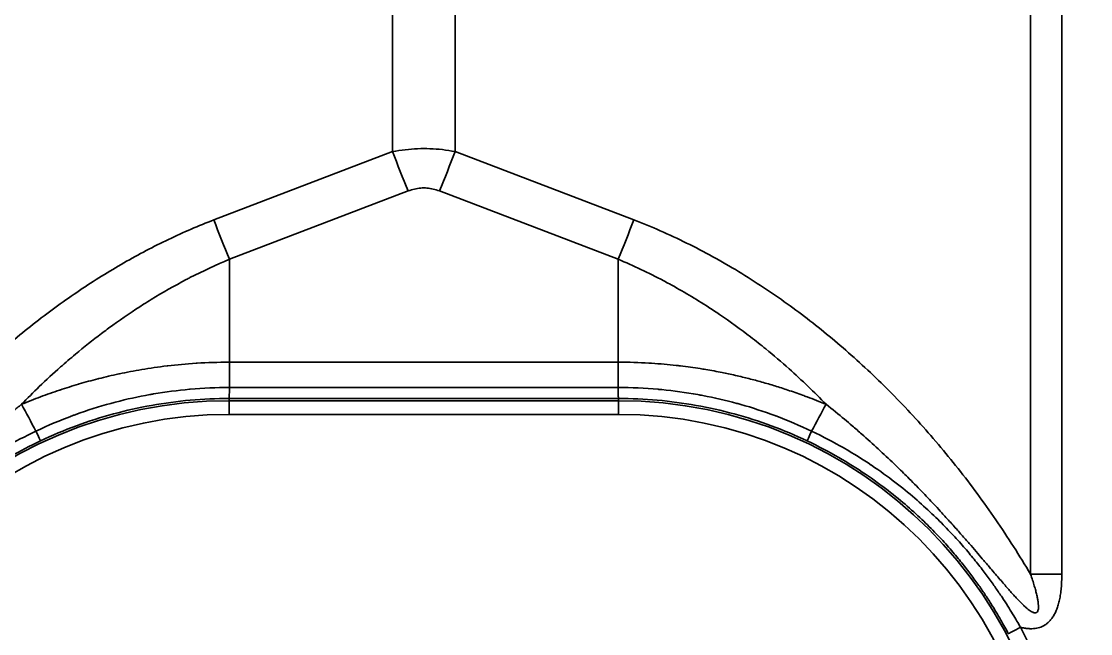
# Model space of a CAD drawing. Header units: millimetres. Extents: x 101 to 3000, y 150 to 4305.
# Drawn here: x 1079.4 to 1118.4, y 3197.66 to 3219.99 of the extents above; entities that cross this region are included whole.
import ezdxf

# ---------------------------------------------------------------- set-up
doc = ezdxf.new("R2010")
doc.units = ezdxf.units.MM
doc.header["$LTSCALE"] = 15
doc.layers.add('Sichtbar schmal (ISO)', color=7, linetype='Continuous', lineweight=35)

msp = doc.modelspace()

# ---------------------------------------------------------------- linework, layer by layer
at = {"layer": 'Sichtbar schmal (ISO)'}
for p, q in [((1116.207, 3199.825), (1116.207, 3370.47)), ((1117.348, 3199.825), (1117.348, 3370.471)), ((1092.934, 3215.24), (1092.934, 3355.045)), ((1095.216, 3215.24), (1095.216, 3355.045)), ((1092.934, 3215.24), (1086.414, 3212.748)), ((1101.736, 3212.748), (1095.216, 3215.24)), ((1093.505, 3213.804), (1086.985, 3211.312)), ((1101.165, 3211.312), (1094.646, 3213.804)), ((1086.985, 3211.312), (1086.985, 3207.559)), ((1101.165, 3211.312), (1101.165, 3207.559)), ((1086.985, 3207.559), (1101.165, 3207.559)), ((1086.985, 3207.559), (1086.985, 3206.635)), ((1101.165, 3207.559), (1101.165, 3206.635)), ((1101.165, 3206.635), (1086.985, 3206.635)), ((1101.175, 3206.235), (1086.975, 3206.235)), ((1086.975, 3206.235), (1086.975, 3206.155)), ((1101.175, 3206.155), (1086.975, 3206.155)), ((1086.975, 3205.655), (1086.975, 3206.155)), ((1101.175, 3206.235), (1101.175, 3206.155)), ((1101.175, 3205.655), (1101.175, 3206.155)), ((1101.175, 3205.655), (1086.975, 3205.655))]:
    msp.add_line(p, q, dxfattribs=at)
for centre, radius, start, end in [((1086.975, 3190.146), 16.009, 90, 270), ((1101.175, 3190.146), 16.009, 270, 90), ((1086.975, 3190.146), 15.509, 90, 270), ((1101.175, 3190.146), 15.509, 270, 90)]:
    msp.add_arc(centre, radius, start, end, dxfattribs=at)
for centre, major_axis, ratio, start_param, end_param in [((1093.505, 3215.266), (1.785, -4.67), 0.108522, 4.67649, 4.988987), ((1094.646, 3215.266), (-1.785, -4.67), 0.108522, 1.294198, 1.606695), ((1086.985, 3212.774), (1.785, -4.67), 0.108522, 4.67649, 4.988987), ((1101.165, 3212.774), (-1.785, -4.67), 0.108522, 1.294199, 1.606695), ((1086.98, 3206.735), (-0.005, -0.5), 0.011386, 0.017591, 1.36949), ((1080.929, 3203.133), (4.738, -8.806), 0.002481, 1.788279, 1.903745), ((1107.222, 3203.133), (-4.738, -8.806), 0.002481, 4.379442, 4.494906), ((1079.878, 3205.141), (0.214, -0.452), 0.008934, 0.017454, 1.35348), ((1108.273, 3205.141), (-0.214, -0.452), 0.008934, 4.929706, 6.265731), ((1117.348, 3199.773), (10, 0), 0.005236, 1.570793, 1.685159), ((1115.839, 3197.893), (-0.442, -0.234), 0.004632, 0.017453, 1.568353), ((1101.175, 3190.145), (16.584, 0), 0.999986, 5.797663, 6.769153)]:
    msp.add_ellipse(centre, major_axis=major_axis, ratio=ratio, start_param=start_param, end_param=end_param, dxfattribs=at)
for points, knots in [([(1095.216, 3215.24), (1095.06, 3215.27), (1094.906, 3215.293), (1094.753, 3215.311), (1094.6, 3215.328), (1094.45, 3215.339), (1094.3, 3215.345), (1094.15, 3215.35), (1094, 3215.35), (1093.85, 3215.345), (1093.7, 3215.339), (1093.55, 3215.328), (1093.397, 3215.31), (1093.244, 3215.293), (1093.09, 3215.27), (1092.934, 3215.24)], [0.000001, 0.000001, 0.000001, 0.000001, 0.2, 0.2, 0.2, 0.4, 0.4, 0.4, 0.6, 0.6, 0.6, 0.8, 0.8, 0.8, 1, 1, 1, 1]), ([(1094.646, 3213.804), (1094.568, 3213.834), (1094.413, 3213.881), (1094.187, 3213.915), (1093.963, 3213.915), (1093.737, 3213.881), (1093.582, 3213.834), (1093.505, 3213.804)], [0.0000019, 0.0000019, 0.0000019, 0.0000019, 0.2, 0.4, 0.6, 0.8, 1, 1, 1, 1]), ([(1086.414, 3212.748), (1085.86, 3212.536), (1084.759, 3212.062), (1083.134, 3211.209), (1081.511, 3210.199), (1079.917, 3209.041), (1078.376, 3207.753), (1076.893, 3206.335), (1075.467, 3204.784), (1074.128, 3203.123), (1072.931, 3201.432), (1072.257, 3200.354), (1071.943, 3199.825)], [0, 0, 0, 0, 0.1, 0.2, 0.3, 0.4, 0.5, 0.6, 0.7, 0.8, 0.9, 1, 1, 1, 1]), ([(1116.207, 3199.825), (1115.802, 3200.509), (1114.956, 3201.835), (1113.578, 3203.704), (1112.118, 3205.427), (1110.574, 3207.016), (1108.967, 3208.452), (1107.361, 3209.699), (1105.58, 3210.886), (1103.661, 3211.942), (1102.383, 3212.501), (1101.736, 3212.748)], [0, 0, 0, 0, 0.1111111, 0.2222222, 0.3333333, 0.4444444, 0.5555556, 0.6666667, 0.7777778, 0.8888889, 1, 1, 1, 1]), ([(1086.985, 3211.312), (1086.503, 3211.111), (1086.023, 3210.888), (1085.546, 3210.642), (1085.5, 3210.618), (1085.453, 3210.594), (1085.407, 3210.57), (1084.977, 3210.345), (1084.552, 3210.103), (1084.128, 3209.842), (1084.036, 3209.785), (1083.945, 3209.728), (1083.853, 3209.67), (1083.478, 3209.431), (1083.103, 3209.178), (1082.732, 3208.91), (1082.593, 3208.81), (1082.456, 3208.709), (1082.318, 3208.605), (1081.998, 3208.364), (1081.681, 3208.112), (1081.368, 3207.851), (1081.186, 3207.698), (1081.005, 3207.543), (1080.825, 3207.384), (1080.563, 3207.152), (1080.305, 3206.914), (1080.05, 3206.669), (1079.831, 3206.458), (1079.614, 3206.243), (1079.401, 3206.023)], [0, 0, 0, 0, 0.182214, 0.182214, 0.182214, 0.2, 0.2, 0.2, 0.364533, 0.364533, 0.364533, 0.4, 0.4, 0.4, 0.54573, 0.54573, 0.54573, 0.6, 0.6, 0.6, 0.726387, 0.726387, 0.726387, 0.8, 0.8, 0.8, 0.907557, 0.907557, 0.907557, 1, 1, 1, 1]), ([(1108.75, 3206.023), (1108.533, 3206.246), (1108.313, 3206.465), (1108.091, 3206.678), (1107.863, 3206.896), (1107.633, 3207.109), (1107.402, 3207.316), (1107.122, 3207.566), (1106.839, 3207.807), (1106.551, 3208.042), (1106.368, 3208.19), (1106.184, 3208.336), (1105.995, 3208.481), (1105.631, 3208.76), (1105.252, 3209.034), (1104.862, 3209.299), (1104.729, 3209.389), (1104.595, 3209.478), (1104.46, 3209.565), (1103.995, 3209.866), (1103.516, 3210.152), (1103.034, 3210.415), (1102.964, 3210.453), (1102.894, 3210.49), (1102.825, 3210.527), (1102.273, 3210.82), (1101.72, 3211.081), (1101.165, 3211.312)], [0.0000004, 0.0000004, 0.0000004, 0.0000004, 0.0988542, 0.0988542, 0.0988542, 0.2, 0.2, 0.2, 0.3226313, 0.3226313, 0.3226313, 0.4, 0.4, 0.4, 0.5492316, 0.5492316, 0.5492316, 0.6, 0.6, 0.6, 0.7746692, 0.7746692, 0.7746692, 0.8, 0.8, 0.8, 1, 1, 1, 1]), ([(1079.401, 3206.023), (1079.631, 3206.118), (1079.862, 3206.209), (1080.095, 3206.295), (1080.324, 3206.381), (1080.554, 3206.462), (1080.785, 3206.539), (1080.789, 3206.541), (1080.793, 3206.542), (1080.797, 3206.543), (1081.022, 3206.618), (1081.248, 3206.689), (1081.475, 3206.756), (1081.484, 3206.759), (1081.493, 3206.762), (1081.502, 3206.764), (1081.728, 3206.831), (1081.954, 3206.893), (1082.186, 3206.952), (1082.196, 3206.955), (1082.207, 3206.957), (1082.217, 3206.96), (1082.453, 3207.02), (1082.696, 3207.077), (1082.948, 3207.131), (1082.956, 3207.132), (1082.963, 3207.134), (1082.97, 3207.136), (1083.231, 3207.191), (1083.503, 3207.243), (1083.792, 3207.292), (1084.081, 3207.341), (1084.387, 3207.385), (1084.714, 3207.424), (1084.724, 3207.426), (1084.733, 3207.427), (1084.742, 3207.428), (1085.061, 3207.465), (1085.401, 3207.497), (1085.768, 3207.521), (1085.78, 3207.521), (1085.792, 3207.522), (1085.804, 3207.523), (1086.171, 3207.546), (1086.566, 3207.559), (1086.985, 3207.559)], [0, 0, 0, 0, 0.111111, 0.111111, 0.111111, 0.220388, 0.220388, 0.220388, 0.222222, 0.222222, 0.222222, 0.328997, 0.328997, 0.328997, 0.333333, 0.333333, 0.333333, 0.439676, 0.439676, 0.439676, 0.444444, 0.444444, 0.444444, 0.552454, 0.552454, 0.552454, 0.555556, 0.555556, 0.555556, 0.666667, 0.666667, 0.666667, 0.777778, 0.777778, 0.777778, 0.780898, 0.780898, 0.780898, 0.888889, 0.888889, 0.888889, 0.89238, 0.89238, 0.89238, 1, 1, 1, 1]), ([(1101.165, 3207.559), (1101.56, 3207.559), (1101.934, 3207.547), (1102.284, 3207.527), (1102.317, 3207.525), (1102.349, 3207.523), (1102.382, 3207.521), (1102.698, 3207.501), (1102.995, 3207.474), (1103.275, 3207.443), (1103.329, 3207.437), (1103.382, 3207.431), (1103.435, 3207.425), (1103.688, 3207.394), (1103.928, 3207.361), (1104.157, 3207.325), (1104.225, 3207.314), (1104.291, 3207.303), (1104.357, 3207.292), (1104.565, 3207.257), (1104.764, 3207.22), (1104.956, 3207.182), (1105.031, 3207.167), (1105.106, 3207.151), (1105.179, 3207.136), (1105.357, 3207.098), (1105.53, 3207.059), (1105.698, 3207.018), (1105.777, 3206.999), (1105.855, 3206.98), (1105.932, 3206.96), (1106.093, 3206.92), (1106.251, 3206.877), (1106.408, 3206.833), (1106.488, 3206.811), (1106.568, 3206.788), (1106.647, 3206.765), (1106.806, 3206.718), (1106.965, 3206.669), (1107.124, 3206.618), (1107.201, 3206.594), (1107.277, 3206.569), (1107.353, 3206.543), (1107.534, 3206.483), (1107.714, 3206.421), (1107.893, 3206.355), (1107.947, 3206.336), (1108.001, 3206.316), (1108.055, 3206.296), (1108.288, 3206.209), (1108.52, 3206.118), (1108.75, 3206.023)], [0, 0, 0, 0, 0.1015483, 0.1015483, 0.1015483, 0.1111111, 0.1111111, 0.1111111, 0.2042734, 0.2042734, 0.2042734, 0.2222222, 0.2222222, 0.2222222, 0.3080797, 0.3080797, 0.3080797, 0.3333333, 0.3333333, 0.3333333, 0.4131886, 0.4131886, 0.4131886, 0.4444444, 0.4444444, 0.4444444, 0.5202889, 0.5202889, 0.5202889, 0.5555556, 0.5555556, 0.5555556, 0.6291385, 0.6291385, 0.6291385, 0.6666667, 0.6666667, 0.6666667, 0.7416844, 0.7416844, 0.7416844, 0.7777778, 0.7777778, 0.7777778, 0.8631644, 0.8631644, 0.8631644, 0.8888889, 0.8888889, 0.8888889, 0.9999994, 0.9999994, 0.9999994, 0.9999994]), ([(1086.985, 3206.635), (1086.507, 3206.635), (1086.029, 3206.615), (1085.552, 3206.573), (1085.545, 3206.573), (1085.537, 3206.572), (1085.53, 3206.571), (1085.091, 3206.533), (1084.653, 3206.476), (1084.218, 3206.402), (1084.173, 3206.394), (1084.127, 3206.386), (1084.082, 3206.378), (1083.66, 3206.303), (1083.242, 3206.211), (1082.828, 3206.103), (1082.771, 3206.088), (1082.714, 3206.073), (1082.657, 3206.057), (1082.227, 3205.94), (1081.801, 3205.805), (1081.381, 3205.653), (1081.344, 3205.639), (1081.306, 3205.625), (1081.269, 3205.611), (1080.813, 3205.442), (1080.366, 3205.253), (1079.928, 3205.045)], [0, 0, 0, 0, 0.196931, 0.196931, 0.196931, 0.2, 0.2, 0.2, 0.3810406, 0.3810406, 0.3810406, 0.4, 0.4, 0.4, 0.5758378, 0.5758378, 0.5758378, 0.6, 0.6, 0.6, 0.7835844, 0.7835844, 0.7835844, 0.8, 0.8, 0.8, 1, 1, 1, 1]), ([(1108.223, 3205.045), (1107.794, 3205.249), (1107.356, 3205.434), (1106.911, 3205.6), (1106.901, 3205.604), (1106.891, 3205.608), (1106.882, 3205.611), (1106.472, 3205.763), (1106.056, 3205.899), (1105.635, 3206.018), (1105.588, 3206.031), (1105.541, 3206.044), (1105.493, 3206.057), (1105.084, 3206.169), (1104.671, 3206.264), (1104.254, 3206.344), (1104.192, 3206.356), (1104.131, 3206.367), (1104.069, 3206.378), (1103.633, 3206.456), (1103.193, 3206.517), (1102.753, 3206.559), (1102.709, 3206.563), (1102.665, 3206.567), (1102.62, 3206.571), (1102.136, 3206.614), (1101.65, 3206.635), (1101.165, 3206.635)], [0, 0, 0, 0, 0.195738, 0.195738, 0.195738, 0.2, 0.2, 0.2, 0.379772, 0.379772, 0.379772, 0.4, 0.4, 0.4, 0.57426, 0.57426, 0.57426, 0.6, 0.6, 0.6, 0.781771, 0.781771, 0.781771, 0.8, 0.8, 0.8, 1, 1, 1, 1]), ([(1101.165, 3206.635), (1101.166, 3206.591), (1101.167, 3206.548), (1101.167, 3206.508), (1101.168, 3206.468), (1101.169, 3206.43), (1101.169, 3206.397), (1101.17, 3206.379), (1101.17, 3206.363), (1101.17, 3206.347), (1101.171, 3206.334), (1101.171, 3206.322), (1101.171, 3206.311), (1101.172, 3206.287), (1101.173, 3206.268), (1101.173, 3206.256), (1101.174, 3206.243), (1101.174, 3206.236), (1101.175, 3206.235)], [0, 0, 0, 0, 0.2, 0.2, 0.2, 0.4, 0.4, 0.4, 0.507728, 0.507728, 0.507728, 0.6, 0.6, 0.6, 0.8, 0.8, 0.8, 1, 1, 1, 1]), ([(1086.975, 3206.235), (1086.503, 3206.235), (1086.029, 3206.214), (1085.557, 3206.173), (1085.084, 3206.131), (1084.612, 3206.068), (1084.145, 3205.984), (1083.677, 3205.901), (1083.214, 3205.797), (1082.756, 3205.672), (1082.298, 3205.548), (1081.846, 3205.403), (1081.401, 3205.239), (1080.957, 3205.075), (1080.519, 3204.891), (1080.091, 3204.689)], [0, 0, 0, 0, 0.2, 0.2, 0.2, 0.4, 0.4, 0.4, 0.6, 0.6, 0.6, 0.8, 0.8, 0.8, 1, 1, 1, 1]), ([(1108.059, 3204.689), (1107.631, 3204.891), (1107.194, 3205.075), (1106.749, 3205.239), (1106.305, 3205.403), (1105.852, 3205.548), (1105.395, 3205.672), (1104.937, 3205.797), (1104.473, 3205.901), (1104.006, 3205.984), (1103.538, 3206.068), (1103.066, 3206.131), (1102.593, 3206.173), (1102.121, 3206.214), (1101.648, 3206.235), (1101.175, 3206.235)], [0, 0, 0, 0, 0.2, 0.2, 0.2, 0.4, 0.4, 0.4, 0.6, 0.6, 0.6, 0.8, 0.8, 0.8, 1, 1, 1, 1]), ([(1071.943, 3199.825), (1071.921, 3199.762), (1071.9, 3199.701), (1071.881, 3199.643), (1071.862, 3199.584), (1071.844, 3199.529), (1071.827, 3199.475), (1071.81, 3199.421), (1071.795, 3199.369), (1071.781, 3199.32), (1071.767, 3199.27), (1071.754, 3199.223), (1071.742, 3199.177), (1071.73, 3199.132), (1071.72, 3199.089), (1071.711, 3199.047), (1071.71, 3199.044), (1071.709, 3199.041), (1071.708, 3199.037), (1071.7, 3199), (1071.693, 3198.964), (1071.686, 3198.929), (1071.686, 3198.926), (1071.685, 3198.922), (1071.684, 3198.919), (1071.678, 3198.885), (1071.673, 3198.854), (1071.669, 3198.823), (1071.668, 3198.82), (1071.668, 3198.816), (1071.667, 3198.812), (1071.663, 3198.783), (1071.66, 3198.755), (1071.658, 3198.729), (1071.657, 3198.725), (1071.657, 3198.721), (1071.657, 3198.717), (1071.655, 3198.692), (1071.654, 3198.668), (1071.654, 3198.646), (1071.654, 3198.643), (1071.654, 3198.639), (1071.654, 3198.635), (1071.654, 3198.614), (1071.655, 3198.595), (1071.657, 3198.577), (1071.657, 3198.573), (1071.657, 3198.57), (1071.658, 3198.567), (1071.66, 3198.55), (1071.662, 3198.534), (1071.666, 3198.52), (1071.67, 3198.504), (1071.675, 3198.489), (1071.681, 3198.477), (1071.688, 3198.464), (1071.695, 3198.454), (1071.703, 3198.445), (1071.711, 3198.436), (1071.72, 3198.43), (1071.731, 3198.425), (1071.741, 3198.42), (1071.753, 3198.417), (1071.767, 3198.416), (1071.77, 3198.416), (1071.774, 3198.415), (1071.777, 3198.416), (1071.788, 3198.416), (1071.8, 3198.417), (1071.814, 3198.421), (1071.818, 3198.422), (1071.823, 3198.423), (1071.828, 3198.424), (1071.842, 3198.429), (1071.857, 3198.435), (1071.873, 3198.442), (1071.879, 3198.445), (1071.885, 3198.448), (1071.891, 3198.451), (1071.908, 3198.46), (1071.926, 3198.471), (1071.945, 3198.483), (1071.952, 3198.488), (1071.96, 3198.493), (1071.968, 3198.498), (1071.987, 3198.512), (1072.007, 3198.527), (1072.028, 3198.543), (1072.037, 3198.55), (1072.046, 3198.558), (1072.056, 3198.565), (1072.077, 3198.583), (1072.099, 3198.602), (1072.122, 3198.622), (1072.132, 3198.632), (1072.143, 3198.641), (1072.154, 3198.651), (1072.177, 3198.672), (1072.2, 3198.694), (1072.225, 3198.718), (1072.237, 3198.729), (1072.249, 3198.741), (1072.261, 3198.754), (1072.285, 3198.778), (1072.31, 3198.803), (1072.336, 3198.829), (1072.349, 3198.843), (1072.363, 3198.857), (1072.377, 3198.871), (1072.402, 3198.898), (1072.428, 3198.926), (1072.455, 3198.954), (1072.47, 3198.971), (1072.486, 3198.987), (1072.502, 3199.004), (1072.528, 3199.033), (1072.556, 3199.064), (1072.584, 3199.095), (1072.602, 3199.114), (1072.619, 3199.133), (1072.637, 3199.153), (1072.665, 3199.185), (1072.695, 3199.218), (1072.725, 3199.252), (1072.744, 3199.274), (1072.764, 3199.297), (1072.784, 3199.32), (1072.815, 3199.355), (1072.846, 3199.39), (1072.878, 3199.427), (1072.9, 3199.453), (1072.923, 3199.479), (1072.946, 3199.506), (1072.978, 3199.543), (1073.011, 3199.582), (1073.045, 3199.621), (1073.07, 3199.651), (1073.096, 3199.681), (1073.123, 3199.712), (1073.157, 3199.752), (1073.193, 3199.793), (1073.229, 3199.836), (1073.258, 3199.87), (1073.287, 3199.904), (1073.317, 3199.94), (1073.354, 3199.983), (1073.392, 3200.027), (1073.431, 3200.073), (1073.464, 3200.111), (1073.497, 3200.151), (1073.531, 3200.191), (1073.571, 3200.238), (1073.611, 3200.285), (1073.653, 3200.334), (1073.691, 3200.378), (1073.729, 3200.423), (1073.768, 3200.469), (1073.811, 3200.518), (1073.854, 3200.569), (1073.899, 3200.621), (1073.942, 3200.671), (1073.986, 3200.722), (1074.031, 3200.775), (1074.077, 3200.828), (1074.124, 3200.882), (1074.172, 3200.937), (1074.221, 3200.994), (1074.272, 3201.052), (1074.324, 3201.111), (1074.373, 3201.167), (1074.423, 3201.224), (1074.475, 3201.283), (1074.531, 3201.347), (1074.589, 3201.412), (1074.648, 3201.478), (1074.7, 3201.537), (1074.754, 3201.597), (1074.809, 3201.659), (1074.873, 3201.73), (1074.938, 3201.802), (1075.006, 3201.876), (1075.062, 3201.938), (1075.119, 3202.001), (1075.177, 3202.064), (1075.25, 3202.143), (1075.324, 3202.224), (1075.401, 3202.306), (1075.461, 3202.37), (1075.522, 3202.436), (1075.585, 3202.502), (1075.668, 3202.59), (1075.753, 3202.679), (1075.842, 3202.771), (1075.906, 3202.839), (1075.972, 3202.907), (1076.04, 3202.977), (1076.136, 3203.074), (1076.234, 3203.175), (1076.337, 3203.277), (1076.407, 3203.348), (1076.478, 3203.419), (1076.552, 3203.492), (1076.663, 3203.601), (1076.777, 3203.713), (1076.896, 3203.828), (1076.973, 3203.902), (1077.051, 3203.977), (1077.131, 3204.053), (1077.26, 3204.174), (1077.394, 3204.299), (1077.533, 3204.427), (1077.616, 3204.504), (1077.702, 3204.581), (1077.789, 3204.66), (1077.939, 3204.795), (1078.096, 3204.934), (1078.259, 3205.076), (1078.35, 3205.155), (1078.444, 3205.235), (1078.54, 3205.316), (1078.716, 3205.466), (1078.9, 3205.619), (1079.092, 3205.775), (1079.193, 3205.857), (1079.296, 3205.939), (1079.401, 3206.023)], [0, 0, 0, 0, 0.0238095, 0.0238095, 0.0238095, 0.047619, 0.047619, 0.047619, 0.0714286, 0.0714286, 0.0714286, 0.0952381, 0.0952381, 0.0952381, 0.1190476, 0.1190476, 0.1190476, 0.1209595, 0.1209595, 0.1209595, 0.1428571, 0.1428571, 0.1428571, 0.1451513, 0.1451513, 0.1451513, 0.1666667, 0.1666667, 0.1666667, 0.1693415, 0.1693415, 0.1693415, 0.1904762, 0.1904762, 0.1904762, 0.1935313, 0.1935313, 0.1935313, 0.2142857, 0.2142857, 0.2142857, 0.2177241, 0.2177241, 0.2177241, 0.2380952, 0.2380952, 0.2380952, 0.2419196, 0.2419196, 0.2419196, 0.2619048, 0.2619048, 0.2619048, 0.2857143, 0.2857143, 0.2857143, 0.3095238, 0.3095238, 0.3095238, 0.3333333, 0.3333333, 0.3333333, 0.3571429, 0.3571429, 0.3571429, 0.3628713, 0.3628713, 0.3628713, 0.3809524, 0.3809524, 0.3809524, 0.3870726, 0.3870726, 0.3870726, 0.4047619, 0.4047619, 0.4047619, 0.4112512, 0.4112512, 0.4112512, 0.4285714, 0.4285714, 0.4285714, 0.4354443, 0.4354443, 0.4354443, 0.452381, 0.452381, 0.452381, 0.4596362, 0.4596362, 0.4596362, 0.4761905, 0.4761905, 0.4761905, 0.48383, 0.48383, 0.48383, 0.5, 0.5, 0.5, 0.508029, 0.508029, 0.508029, 0.5238095, 0.5238095, 0.5238095, 0.5322204, 0.5322204, 0.5322204, 0.547619, 0.547619, 0.547619, 0.556409, 0.556409, 0.556409, 0.5714286, 0.5714286, 0.5714286, 0.5805997, 0.5805997, 0.5805997, 0.5952381, 0.5952381, 0.5952381, 0.6047904, 0.6047904, 0.6047904, 0.6190476, 0.6190476, 0.6190476, 0.6289816, 0.6289816, 0.6289816, 0.6428571, 0.6428571, 0.6428571, 0.6531744, 0.6531744, 0.6531744, 0.6666667, 0.6666667, 0.6666667, 0.6773662, 0.6773662, 0.6773662, 0.6904762, 0.6904762, 0.6904762, 0.7015566, 0.7015566, 0.7015566, 0.7142857, 0.7142857, 0.7142857, 0.7257468, 0.7257468, 0.7257468, 0.7380952, 0.7380952, 0.7380952, 0.7499355, 0.7499355, 0.7499355, 0.7619048, 0.7619048, 0.7619048, 0.7741279, 0.7741279, 0.7741279, 0.7857143, 0.7857143, 0.7857143, 0.7983249, 0.7983249, 0.7983249, 0.8095238, 0.8095238, 0.8095238, 0.8225174, 0.8225174, 0.8225174, 0.8333333, 0.8333333, 0.8333333, 0.8467047, 0.8467047, 0.8467047, 0.8571429, 0.8571429, 0.8571429, 0.8708937, 0.8708937, 0.8708937, 0.8809524, 0.8809524, 0.8809524, 0.8950856, 0.8950856, 0.8950856, 0.9047619, 0.9047619, 0.9047619, 0.9192766, 0.9192766, 0.9192766, 0.9285714, 0.9285714, 0.9285714, 0.9434687, 0.9434687, 0.9434687, 0.952381, 0.952381, 0.952381, 0.9676677, 0.9676677, 0.9676677, 0.9761905, 0.9761905, 0.9761905, 0.9918311, 0.9918311, 0.9918311, 0.9999999, 0.9999999, 0.9999999, 0.9999999]), ([(1108.75, 3206.023), (1108.98, 3205.84), (1109.204, 3205.657), (1109.421, 3205.476), (1109.516, 3205.397), (1109.609, 3205.318), (1109.701, 3205.239), (1109.82, 3205.138), (1109.937, 3205.036), (1110.053, 3204.935), (1110.257, 3204.755), (1110.457, 3204.575), (1110.653, 3204.394), (1110.849, 3204.214), (1111.042, 3204.032), (1111.231, 3203.851), (1111.274, 3203.809), (1111.317, 3203.767), (1111.36, 3203.726), (1111.504, 3203.586), (1111.645, 3203.446), (1111.782, 3203.309), (1111.959, 3203.132), (1112.129, 3202.958), (1112.288, 3202.792), (1112.448, 3202.627), (1112.596, 3202.469), (1112.735, 3202.321), (1112.818, 3202.232), (1112.897, 3202.146), (1112.973, 3202.064), (1113.025, 3202.008), (1113.074, 3201.953), (1113.123, 3201.9), (1113.244, 3201.768), (1113.356, 3201.642), (1113.463, 3201.523), (1113.57, 3201.403), (1113.67, 3201.289), (1113.766, 3201.18), (1113.861, 3201.072), (1113.951, 3200.968), (1114.037, 3200.869), (1114.123, 3200.77), (1114.204, 3200.676), (1114.281, 3200.586), (1114.359, 3200.496), (1114.432, 3200.41), (1114.502, 3200.328), (1114.522, 3200.304), (1114.542, 3200.281), (1114.562, 3200.258), (1114.611, 3200.201), (1114.658, 3200.146), (1114.703, 3200.092), (1114.767, 3200.017), (1114.828, 3199.946), (1114.886, 3199.878), (1114.944, 3199.809), (1115, 3199.744), (1115.053, 3199.682), (1115.106, 3199.62), (1115.157, 3199.561), (1115.206, 3199.504), (1115.254, 3199.448), (1115.301, 3199.394), (1115.346, 3199.343), (1115.391, 3199.291), (1115.434, 3199.242), (1115.476, 3199.196), (1115.517, 3199.149), (1115.557, 3199.104), (1115.596, 3199.062), (1115.635, 3199.019), (1115.672, 3198.978), (1115.709, 3198.94), (1115.745, 3198.901), (1115.78, 3198.864), (1115.814, 3198.829), (1115.848, 3198.795), (1115.88, 3198.762), (1115.912, 3198.731), (1115.943, 3198.701), (1115.973, 3198.672), (1116.002, 3198.646), (1116.031, 3198.619), (1116.059, 3198.595), (1116.085, 3198.573), (1116.112, 3198.551), (1116.137, 3198.531), (1116.161, 3198.514), (1116.185, 3198.496), (1116.208, 3198.481), (1116.229, 3198.468), (1116.251, 3198.455), (1116.271, 3198.445), (1116.289, 3198.437), (1116.292, 3198.436), (1116.295, 3198.434), (1116.299, 3198.433), (1116.313, 3198.427), (1116.327, 3198.423), (1116.34, 3198.42), (1116.355, 3198.416), (1116.369, 3198.415), (1116.382, 3198.416), (1116.395, 3198.416), (1116.407, 3198.419), (1116.417, 3198.424), (1116.428, 3198.428), (1116.437, 3198.435), (1116.446, 3198.444), (1116.455, 3198.453), (1116.463, 3198.464), (1116.469, 3198.478), (1116.476, 3198.492), (1116.482, 3198.51), (1116.487, 3198.53), (1116.491, 3198.551), (1116.494, 3198.575), (1116.495, 3198.601), (1116.497, 3198.628), (1116.497, 3198.658), (1116.495, 3198.691), (1116.493, 3198.724), (1116.49, 3198.759), (1116.485, 3198.798), (1116.48, 3198.837), (1116.473, 3198.879), (1116.465, 3198.924), (1116.457, 3198.969), (1116.447, 3199.017), (1116.435, 3199.067), (1116.423, 3199.118), (1116.41, 3199.172), (1116.395, 3199.228), (1116.38, 3199.285), (1116.363, 3199.345), (1116.344, 3199.408), (1116.325, 3199.471), (1116.304, 3199.537), (1116.281, 3199.606), (1116.258, 3199.676), (1116.234, 3199.749), (1116.207, 3199.825)], [0, 0, 0, 0, 0.023256, 0.023256, 0.023256, 0.033396, 0.033396, 0.033396, 0.046512, 0.046512, 0.046512, 0.069767, 0.069767, 0.069767, 0.093023, 0.093023, 0.093023, 0.09835, 0.09835, 0.09835, 0.116279, 0.116279, 0.116279, 0.139535, 0.139535, 0.139535, 0.162791, 0.162791, 0.162791, 0.176697, 0.176697, 0.176697, 0.186047, 0.186047, 0.186047, 0.209302, 0.209302, 0.209302, 0.232558, 0.232558, 0.232558, 0.255814, 0.255814, 0.255814, 0.27907, 0.27907, 0.27907, 0.302326, 0.302326, 0.302326, 0.309003, 0.309003, 0.309003, 0.325581, 0.325581, 0.325581, 0.348837, 0.348837, 0.348837, 0.372093, 0.372093, 0.372093, 0.395349, 0.395349, 0.395349, 0.418605, 0.418605, 0.418605, 0.44186, 0.44186, 0.44186, 0.465116, 0.465116, 0.465116, 0.488372, 0.488372, 0.488372, 0.511628, 0.511628, 0.511628, 0.534884, 0.534884, 0.534884, 0.55814, 0.55814, 0.55814, 0.581395, 0.581395, 0.581395, 0.604651, 0.604651, 0.604651, 0.627907, 0.627907, 0.627907, 0.651163, 0.651163, 0.651163, 0.655222, 0.655222, 0.655222, 0.674419, 0.674419, 0.674419, 0.697674, 0.697674, 0.697674, 0.72093, 0.72093, 0.72093, 0.744186, 0.744186, 0.744186, 0.767442, 0.767442, 0.767442, 0.790698, 0.790698, 0.790698, 0.813953, 0.813953, 0.813953, 0.837209, 0.837209, 0.837209, 0.860465, 0.860465, 0.860465, 0.883721, 0.883721, 0.883721, 0.906977, 0.906977, 0.906977, 0.930233, 0.930233, 0.930233, 0.953488, 0.953488, 0.953488, 0.976744, 0.976744, 0.976744, 1, 1, 1, 1]), ([(1079.928, 3205.045), (1079.531, 3204.856), (1079.162, 3204.662), (1078.821, 3204.467), (1078.814, 3204.463), (1078.808, 3204.46), (1078.801, 3204.456), (1078.468, 3204.265), (1078.161, 3204.075), (1077.875, 3203.886), (1077.864, 3203.879), (1077.853, 3203.871), (1077.842, 3203.864), (1077.562, 3203.679), (1077.303, 3203.495), (1077.061, 3203.314), (1077.047, 3203.304), (1077.034, 3203.294), (1077.02, 3203.284), (1076.784, 3203.106), (1076.564, 3202.931), (1076.359, 3202.76), (1076.344, 3202.747), (1076.329, 3202.735), (1076.314, 3202.723), (1076.113, 3202.554), (1075.926, 3202.389), (1075.75, 3202.228), (1075.735, 3202.215), (1075.72, 3202.201), (1075.705, 3202.187), (1075.533, 3202.028), (1075.372, 3201.874), (1075.221, 3201.723), (1075.207, 3201.708), (1075.192, 3201.693), (1075.177, 3201.679), (1075.029, 3201.53), (1074.891, 3201.386), (1074.76, 3201.245), (1074.746, 3201.23), (1074.732, 3201.215), (1074.718, 3201.199), (1074.59, 3201.061), (1074.47, 3200.926), (1074.357, 3200.795), (1074.343, 3200.78), (1074.33, 3200.764), (1074.317, 3200.749), (1074.206, 3200.62), (1074.101, 3200.495), (1074.002, 3200.373), (1073.99, 3200.358), (1073.977, 3200.342), (1073.965, 3200.327), (1073.868, 3200.207), (1073.777, 3200.091), (1073.691, 3199.978), (1073.679, 3199.963), (1073.668, 3199.948), (1073.656, 3199.933), (1073.571, 3199.821), (1073.491, 3199.714), (1073.415, 3199.609), (1073.405, 3199.594), (1073.394, 3199.58), (1073.384, 3199.565), (1073.309, 3199.462), (1073.239, 3199.362), (1073.172, 3199.266), (1073.162, 3199.252), (1073.153, 3199.237), (1073.143, 3199.223), (1073.078, 3199.128), (1073.016, 3199.037), (1072.958, 3198.948), (1072.949, 3198.934), (1072.939, 3198.92), (1072.93, 3198.907), (1072.874, 3198.82), (1072.82, 3198.737), (1072.769, 3198.657), (1072.761, 3198.643), (1072.752, 3198.629), (1072.743, 3198.615), (1072.694, 3198.537), (1072.647, 3198.462), (1072.603, 3198.389), (1072.595, 3198.376), (1072.587, 3198.363), (1072.579, 3198.349), (1072.533, 3198.273), (1072.49, 3198.201), (1072.449, 3198.131), (1072.445, 3198.124), (1072.44, 3198.116), (1072.436, 3198.108), (1072.391, 3198.032), (1072.35, 3197.959), (1072.311, 3197.891)], [0, 0, 0, 0, 0.0577235, 0.0577235, 0.0577235, 0.0588235, 0.0588235, 0.0588235, 0.1154503, 0.1154503, 0.1154503, 0.1176471, 0.1176471, 0.1176471, 0.1733235, 0.1733235, 0.1733235, 0.1764706, 0.1764706, 0.1764706, 0.2313251, 0.2313251, 0.2313251, 0.2352941, 0.2352941, 0.2352941, 0.2894398, 0.2894398, 0.2894398, 0.2941176, 0.2941176, 0.2941176, 0.3476552, 0.3476552, 0.3476552, 0.3529412, 0.3529412, 0.3529412, 0.4059592, 0.4059592, 0.4059592, 0.4117647, 0.4117647, 0.4117647, 0.4643405, 0.4643405, 0.4643405, 0.4705882, 0.4705882, 0.4705882, 0.5227844, 0.5227844, 0.5227844, 0.5294118, 0.5294118, 0.5294118, 0.5812806, 0.5812806, 0.5812806, 0.5882353, 0.5882353, 0.5882353, 0.6397927, 0.6397927, 0.6397927, 0.6470588, 0.6470588, 0.6470588, 0.6982361, 0.6982361, 0.6982361, 0.7058824, 0.7058824, 0.7058824, 0.7566491, 0.7566491, 0.7566491, 0.7647059, 0.7647059, 0.7647059, 0.8147112, 0.8147112, 0.8147112, 0.8235294, 0.8235294, 0.8235294, 0.8730952, 0.8730952, 0.8730952, 0.8823529, 0.8823529, 0.8823529, 0.9353011, 0.9353011, 0.9353011, 0.9411765, 0.9411765, 0.9411765, 0.9999999, 0.9999999, 0.9999999, 0.9999999]), ([(1115.839, 3197.891), (1115.799, 3197.962), (1115.756, 3198.038), (1115.709, 3198.119), (1115.661, 3198.2), (1115.61, 3198.286), (1115.555, 3198.377), (1115.499, 3198.468), (1115.44, 3198.565), (1115.375, 3198.666), (1115.311, 3198.767), (1115.243, 3198.872), (1115.17, 3198.983), (1115.096, 3199.093), (1115.018, 3199.209), (1114.934, 3199.328), (1114.851, 3199.448), (1114.762, 3199.573), (1114.666, 3199.702), (1114.571, 3199.832), (1114.47, 3199.966), (1114.361, 3200.106), (1114.252, 3200.245), (1114.136, 3200.389), (1114.011, 3200.539), (1113.886, 3200.689), (1113.753, 3200.844), (1113.61, 3201.004), (1113.466, 3201.165), (1113.312, 3201.331), (1113.146, 3201.502), (1112.98, 3201.674), (1112.802, 3201.851), (1112.609, 3202.033), (1112.416, 3202.216), (1112.209, 3202.404), (1111.984, 3202.597), (1111.76, 3202.789), (1111.519, 3202.986), (1111.258, 3203.187), (1110.996, 3203.387), (1110.714, 3203.591), (1110.407, 3203.798), (1110.403, 3203.801), (1110.399, 3203.804), (1110.395, 3203.807), (1110.092, 3204.01), (1109.765, 3204.216), (1109.407, 3204.423), (1109.402, 3204.426), (1109.397, 3204.429), (1109.391, 3204.432), (1109.033, 3204.638), (1108.643, 3204.845), (1108.223, 3205.045)], [0, 0, 0, 0, 0.0616354, 0.0616354, 0.0616354, 0.1239089, 0.1239089, 0.1239089, 0.1866073, 0.1866073, 0.1866073, 0.2491904, 0.2491904, 0.2491904, 0.3116642, 0.3116642, 0.3116642, 0.3740791, 0.3740791, 0.3740791, 0.4365093, 0.4365093, 0.4365093, 0.4990055, 0.4990055, 0.4990055, 0.5615791, 0.5615791, 0.5615791, 0.6242406, 0.6242406, 0.6242406, 0.6870031, 0.6870031, 0.6870031, 0.7498814, 0.7498814, 0.7498814, 0.8125, 0.8125, 0.8125, 0.875, 0.875, 0.875, 0.8758581, 0.8758581, 0.8758581, 0.9375, 0.9375, 0.9375, 0.9383766, 0.9383766, 0.9383766, 0.9999998, 0.9999998, 0.9999998, 0.9999998]), ([(1080.091, 3204.689), (1079.705, 3204.506), (1079.346, 3204.317), (1079.014, 3204.128), (1079.008, 3204.124), (1079.001, 3204.121), (1078.995, 3204.117), (1078.671, 3203.932), (1078.372, 3203.747), (1078.095, 3203.563), (1078.084, 3203.556), (1078.073, 3203.549), (1078.062, 3203.541), (1077.791, 3203.361), (1077.539, 3203.181), (1077.305, 3203.005), (1077.292, 3202.995), (1077.278, 3202.985), (1077.265, 3202.975), (1077.036, 3202.801), (1076.823, 3202.631), (1076.624, 3202.463), (1076.61, 3202.451), (1076.596, 3202.439), (1076.581, 3202.427), (1076.387, 3202.262), (1076.206, 3202.101), (1076.036, 3201.943), (1076.021, 3201.93), (1076.007, 3201.916), (1075.992, 3201.903), (1075.827, 3201.747), (1075.672, 3201.596), (1075.526, 3201.448), (1075.512, 3201.434), (1075.497, 3201.419), (1075.483, 3201.405), (1075.341, 3201.259), (1075.208, 3201.118), (1075.082, 3200.98), (1075.068, 3200.965), (1075.055, 3200.95), (1075.041, 3200.935), (1074.919, 3200.799), (1074.803, 3200.666), (1074.695, 3200.538), (1074.682, 3200.523), (1074.669, 3200.507), (1074.656, 3200.492), (1074.55, 3200.365), (1074.45, 3200.242), (1074.356, 3200.123), (1074.344, 3200.108), (1074.332, 3200.092), (1074.32, 3200.077), (1074.228, 3199.959), (1074.141, 3199.845), (1074.058, 3199.734), (1074.047, 3199.719), (1074.036, 3199.704), (1074.025, 3199.689), (1073.945, 3199.58), (1073.869, 3199.473), (1073.797, 3199.37), (1073.786, 3199.355), (1073.776, 3199.341), (1073.766, 3199.327), (1073.696, 3199.225), (1073.629, 3199.127), (1073.566, 3199.031), (1073.557, 3199.017), (1073.547, 3199.003), (1073.538, 3198.989), (1073.477, 3198.895), (1073.419, 3198.804), (1073.363, 3198.717), (1073.355, 3198.703), (1073.346, 3198.689), (1073.337, 3198.675), (1073.284, 3198.59), (1073.234, 3198.507), (1073.186, 3198.428), (1073.177, 3198.414), (1073.169, 3198.4), (1073.161, 3198.386), (1073.114, 3198.308), (1073.071, 3198.233), (1073.029, 3198.161), (1073.021, 3198.147), (1073.014, 3198.134), (1073.006, 3198.12), (1072.963, 3198.044), (1072.922, 3197.972), (1072.884, 3197.902), (1072.88, 3197.894), (1072.876, 3197.887), (1072.871, 3197.879), (1072.829, 3197.802), (1072.79, 3197.729), (1072.753, 3197.66)], [0, 0, 0, 0, 0.057724, 0.057724, 0.057724, 0.0588235, 0.0588235, 0.0588235, 0.1154509, 0.1154509, 0.1154509, 0.1176471, 0.1176471, 0.1176471, 0.173324, 0.173324, 0.173324, 0.1764706, 0.1764706, 0.1764706, 0.2313256, 0.2313256, 0.2313256, 0.2352941, 0.2352941, 0.2352941, 0.2894402, 0.2894402, 0.2894402, 0.2941176, 0.2941176, 0.2941176, 0.3476555, 0.3476555, 0.3476555, 0.3529412, 0.3529412, 0.3529412, 0.4059597, 0.4059597, 0.4059597, 0.4117647, 0.4117647, 0.4117647, 0.4643409, 0.4643409, 0.4643409, 0.4705882, 0.4705882, 0.4705882, 0.5227848, 0.5227848, 0.5227848, 0.5294118, 0.5294118, 0.5294118, 0.581281, 0.581281, 0.581281, 0.5882353, 0.5882353, 0.5882353, 0.639793, 0.639793, 0.639793, 0.6470588, 0.6470588, 0.6470588, 0.6982364, 0.6982364, 0.6982364, 0.7058824, 0.7058824, 0.7058824, 0.7566493, 0.7566493, 0.7566493, 0.7647059, 0.7647059, 0.7647059, 0.8147114, 0.8147114, 0.8147114, 0.8235294, 0.8235294, 0.8235294, 0.8730948, 0.8730948, 0.8730948, 0.8823529, 0.8823529, 0.8823529, 0.9353013, 0.9353013, 0.9353013, 0.9411765, 0.9411765, 0.9411765, 0.9999999, 0.9999999, 0.9999999, 0.9999999]), ([(1115.397, 3197.66), (1115.358, 3197.733), (1115.317, 3197.811), (1115.271, 3197.893), (1115.226, 3197.975), (1115.178, 3198.061), (1115.126, 3198.153), (1115.073, 3198.244), (1115.017, 3198.34), (1114.957, 3198.44), (1114.896, 3198.541), (1114.832, 3198.646), (1114.762, 3198.755), (1114.693, 3198.865), (1114.619, 3198.979), (1114.54, 3199.098), (1114.46, 3199.216), (1114.376, 3199.34), (1114.285, 3199.468), (1114.194, 3199.596), (1114.097, 3199.728), (1113.993, 3199.866), (1113.889, 3200.003), (1113.778, 3200.146), (1113.658, 3200.293), (1113.539, 3200.44), (1113.411, 3200.593), (1113.273, 3200.75), (1113.135, 3200.908), (1112.987, 3201.07), (1112.828, 3201.238), (1112.668, 3201.406), (1112.497, 3201.579), (1112.312, 3201.757), (1112.127, 3201.935), (1111.927, 3202.118), (1111.711, 3202.305), (1111.495, 3202.493), (1111.262, 3202.685), (1111.009, 3202.88), (1110.755, 3203.076), (1110.482, 3203.276), (1110.184, 3203.477), (1109.886, 3203.678), (1109.564, 3203.882), (1109.211, 3204.085), (1108.858, 3204.289), (1108.474, 3204.492), (1108.059, 3204.689)], [0, 0, 0, 0, 0.0625, 0.0625, 0.0625, 0.125, 0.125, 0.125, 0.1875, 0.1875, 0.1875, 0.25, 0.25, 0.25, 0.3125, 0.3125, 0.3125, 0.375, 0.375, 0.375, 0.4375, 0.4375, 0.4375, 0.5, 0.5, 0.5, 0.5625, 0.5625, 0.5625, 0.625, 0.625, 0.625, 0.6875, 0.6875, 0.6875, 0.75, 0.75, 0.75, 0.8125, 0.8125, 0.8125, 0.875, 0.875, 0.875, 0.9375, 0.9375, 0.9375, 1, 1, 1, 1]), ([(1115.839, 3197.891), (1115.888, 3197.879), (1115.984, 3197.859), (1116.121, 3197.841), (1116.251, 3197.837), (1116.373, 3197.845), (1116.484, 3197.866), (1116.586, 3197.898), (1116.678, 3197.939), (1116.766, 3197.993), (1116.854, 3198.063), (1116.941, 3198.154), (1117.023, 3198.265), (1117.097, 3198.395), (1117.162, 3198.543), (1117.218, 3198.709), (1117.264, 3198.893), (1117.301, 3199.095), (1117.328, 3199.317), (1117.344, 3199.559), (1117.348, 3199.734), (1117.348, 3199.825)], [0, 0, 0, 0, 0.0526316, 0.1052632, 0.1578947, 0.2105263, 0.2631579, 0.3157895, 0.3684211, 0.4210526, 0.4736842, 0.5263158, 0.5789474, 0.6315789, 0.6842105, 0.7368421, 0.7894737, 0.8421053, 0.8947368, 0.9473684, 0.9999998, 0.9999998, 0.9999998, 0.9999998])]:
    msp.add_open_spline(points, degree=3, knots=knots, dxfattribs=at)

doc.saveas('drawing.dxf')
